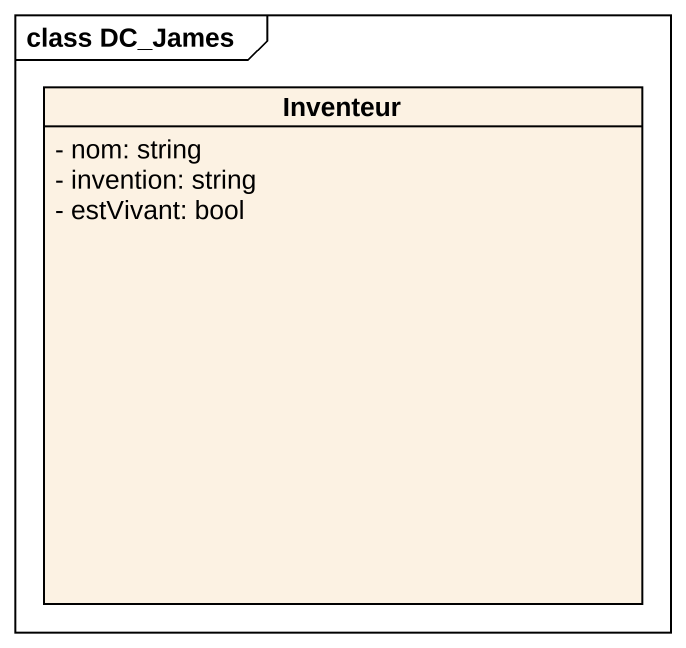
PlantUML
@startuml
mainframe class DC_James
hide circle
hide empty members
skinparam classAttributeIconSize 0
class Inventeur {
  - nom: string
  - invention: string
  - estVivant: bool
}
@enduml
